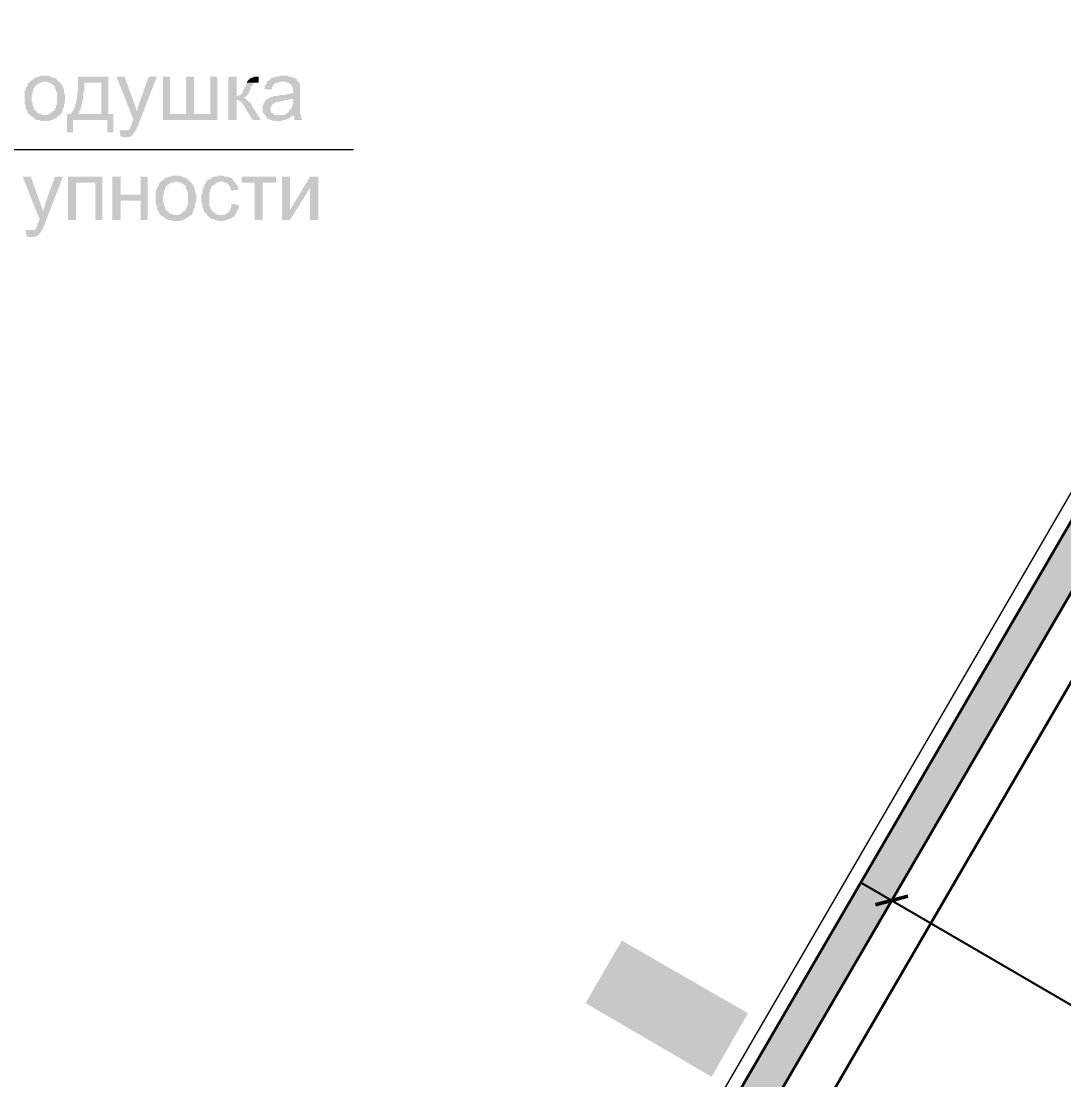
# Model space of a CAD drawing. Header units: millimetres. Extents: x -383313 to -161684, y -117025 to 99224.
# Drawn here: x -360737 to -356362, y -9625 to -5184 of the extents above; entities that cross this region are included whole.
import ezdxf

# ---------------------------------------------------------------- set-up
doc = ezdxf.new("R2010")
doc.units = ezdxf.units.MM
doc.header["$MEASUREMENT"] = 0
doc.layers.get('Defpoints').update_dxf_attribs({"color": 31})
for name, color, linetype in [('001__КОНСТРУКТИВ__размеры внутр.', 7, 'Continuous'), ('PDF_Geometry', 7, 'Continuous'), ('PDF_Solid Fills', 7, 'Continuous')]:
    doc.layers.add(name, color=color, linetype=linetype)
doc.layers.add('001__КОНСТРУКТИВ__Стены наружные', color=7, linetype='Continuous', lineweight=30)
doc.styles.add('PSTUDIO', font='arial.ttf')
doc.dimstyles.new('PS_TICK', dxfattribs={"dimscale": 100, "dimtxt": 2.5, "dimasz": 1, "dimexe": 2, "dimexo": 2, "dimgap": 1, "dimtad": 1, "dimdec": 0, "dimzin": 0, "dimdsep": 46, "dimtxsty": 'PSTUDIO', "dimblk": 'ARCHTICK', "dimcen": 2, "dimdle": 1.5, "dimse1": 1, "dimse2": 1, "dimadec": 0, "dimazin": 0, "dimtfac": 1, "dimtdec": 0, "dimtix": 1, "dimtmove": 1, "dimatfit": 3, "dimldrblk": 'ARCHTICK', "dimfxl": 1, "dimtolj": 1, "dimtzin": 0, "dimarcsym": 0})

# ---------------------------------------------------------------- blocks, each defined once
blk = doc.blocks.new('_ArchTick')
at = {"color": 0, "linetype": 'ByBlock', "const_width": 0.15}
blk.add_lwpolyline([(-0.5, -0.5), (0.5, 0.5)], dxfattribs=at)
blk = doc.blocks.new('*D276')
at = {"layer": '001__КОНСТРУКТИВ__размеры внутр.', "color": 0, "lineweight": -2, "ltscale": 100, "transparency": 16777216}
blk.add_line((-349966.1, -1951.2), (-357994.8, -15739.4), dxfattribs=at)
at = {"layer": 'Defpoints', "color": 0, "ltscale": 100, "transparency": 16777216}
for p in [(-349288.4, -2519.4), (-357919.3, -15609.8), (-357166.1, -16048.4)]:
    blk.add_point(p, dxfattribs=at)
at = {"layer": '001__КОНСТРУКТИВ__размеры внутр.', "color": 0, "lineweight": -2, "ltscale": 100, "transparency": 16777216, "xscale": 100, "yscale": 100, "zscale": 100}
for p, rotation in [((-350041.6, -2080.8), 59.78831573303923), ((-357919.3, -15609.8), 239.7883157330392)]:
    blk.add_blockref('_ArchTick', p, dxfattribs=dict(at, rotation=rotation))
at = {"layer": '001__КОНСТРУКТИВ__размеры внутр.', "color": 0, "ltscale": 100, "transparency": 16777216, "insert": (-354177.2, -8730.8), "char_height": 250, "attachment_point": 5, "rotation": 59.7883, "style": 'PSTUDIO'}
blk.add_mtext('\\A1;15655', dxfattribs=at)
blk = doc.blocks.new('*D265')
at = {"layer": '001__КОНСТРУКТИВ__размеры внутр.', "color": 0, "lineweight": -2, "ltscale": 100, "transparency": 16777216}
blk.add_line((-357213.6, -8796.8), (-353895.2, -10729.1), dxfattribs=at)
at = {"layer": 'Defpoints', "color": 0, "ltscale": 100, "transparency": 16777216}
for p in [(-356619.9, -8075.3), (-353560.7, -9856.6), (-354024.8, -10653.6)]:
    blk.add_point(p, dxfattribs=at)
at = {"layer": '001__КОНСТРУКТИВ__размеры внутр.', "color": 0, "lineweight": -2, "ltscale": 100, "transparency": 16777216, "xscale": 100, "yscale": 100, "zscale": 100}
for p, rotation in [((-357084, -8872.3), 149.7883157330388), ((-354024.8, -10653.6), 329.7883157330388)]:
    blk.add_blockref('_ArchTick', p, dxfattribs=dict(at, rotation=rotation))
at = {"layer": '001__КОНСТРУКТИВ__размеры внутр.', "color": 0, "ltscale": 100, "transparency": 16777216, "insert": (-355439.8, -9566.1), "char_height": 250, "attachment_point": 5, "rotation": 329.7883, "style": 'PSTUDIO'}
blk.add_mtext('\\A1;3540', dxfattribs=at)
blk = doc.blocks.new('A$Cf5759c35')
at = {"layer": 'PDF_Solid Fills'}
for points in [[(-2175.9, 12852.4), (-2175.9, 12852.4), (-2192.9, 12852.4), (-2197.1, 12848.2), (-2205.6, 12848.2), (-2209.8, 12843.9), (-2218.3, 12843.9), (-2222.5, 12839.7), (-2226.7, 12835.5), (-2235.2, 12831.2), (-2235.2, 12831.2), (-2239.4, 12827), (-2175.9, 12827), (-2175.9, 12827), (-2167.5, 12827), (-2159, 12822.8), (-2154.8, 12822.8), (-2150.5, 12818.5), (-2142.1, 12814.3), (-2137.8, 12810.1), (-2133.6, 12805.8), (-2133.6, 12797.4), (-2129.4, 12793.1), (-2129.4, 12788.9), (-2125.1, 12780.4), (-2125.1, 12772), (-2125.1, 12767.7), (-2125.1, 12759.3), (-2125.1, 12755), (-2125.1, 12746.6), (-2125.1, 12738.1), (-2125.1, 12733.9), (-2129.4, 12725.4), (-2129.4, 12721.2), (-2133.6, 12712.7), (-2133.6, 12708.5), (-2137.8, 12704.2), (-2142.1, 12704.2), (-2146.3, 12700), (-2150.5, 12695.8), (-2159, 12691.5), (-2163.2, 12687.3), (-2171.7, 12687.3), (-2175.9, 12687.3), (-2239.4, 12687.3), (-2235.2, 12683.1), (-2226.7, 12678.8), (-2222.5, 12674.6), (-2218.3, 12670.4), (-2209.8, 12666.1), (-2205.6, 12666.1), (-2197.1, 12666.1), (-2192.9, 12661.9), (-2184.4, 12661.9), (-2175.9, 12661.9), (-2171.7, 12661.9), (-2167.5, 12661.9), (-2159, 12661.9), (-2150.5, 12666.1), (-2146.3, 12666.1), (-2137.8, 12670.4), (-2133.6, 12674.6), (-2129.4, 12674.6), (-2125.1, 12678.8), (-2120.9, 12683.1), (-2112.4, 12687.3), (-2108.2, 12691.5), (-2104, 12700), (-2104, 12704.2), (-2104, 12704.2), (-2099.7, 12708.5), (-2099.7, 12716.9), (-2095.5, 12721.2), (-2095.5, 12729.6), (-2095.5, 12733.9), (-2091.3, 12742.3), (-2091.3, 12750.8), (-2091.3, 12759.3), (-2091.3, 12763.5), (-2091.3, 12772), (-2095.5, 12780.4), (-2095.5, 12788.9), (-2095.5, 12793.1), (-2099.7, 12801.6), (-2099.7, 12805.8), (-2104, 12810.1), (-2108.2, 12818.5), (-2112.4, 12822.8), (-2116.7, 12827), (-2120.9, 12831.2), (-2125.1, 12835.5), (-2129.4, 12839.7), (-2137.8, 12843.9), (-2142.1, 12843.9), (-2150.5, 12848.2), (-2154.8, 12848.2), (-2163.2, 12852.4), (-2167.5, 12852.4)], [(-1909.2, 12848.2), (-2036.2, 12848.2), (-2036.2, 12822.8), (-1938.9, 12822.8), (-1938.9, 12691.5), (-2036.2, 12691.5), (-2065.9, 12691.5), (-2082.8, 12691.5), (-2082.8, 12615.3), (-2057.4, 12615.3), (-2057.4, 12666.1), (-1913.5, 12666.1), (-1888.1, 12691.5), (-1909.2, 12691.5)], [(-1841.5, 12848.2), (-1875.4, 12848.2), (-1803.4, 12666.1), (-1790.7, 12700), (-1790.7, 12704.2), (-1790.7, 12708.5), (-1794.9, 12716.9), (-1794.9, 12721.2), (-1799.2, 12729.6), (-1799.2, 12733.9), (-1803.4, 12742.3)], [(-1706, 12848.2), (-1739.9, 12848.2), (-1778, 12742.3), (-1778, 12742.3), (-1782.2, 12733.9), (-1782.2, 12725.4), (-1786.5, 12721.2), (-1786.5, 12712.7), (-1786.5, 12708.5), (-1790.7, 12700), (-1803.4, 12666.1), (-1807.6, 12666.1), (-1807.6, 12657.7), (-1811.9, 12653.4), (-1811.9, 12645), (-1816.1, 12640.7), (-1816.1, 12636.5), (-1816.1, 12636.5), (-1820.3, 12628), (-1828.8, 12623.8), (-1828.8, 12623.8), (-1837.3, 12623.8), (-1845.7, 12623.8), (-1794.9, 12623.8), (-1794.9, 12623.8), (-1790.7, 12628), (-1790.7, 12632.3), (-1786.5, 12640.7), (-1782.2, 12645), (-1782.2, 12653.4), (-1778, 12661.9)], [(-1651, 12848.2), (-1680.6, 12848.2), (-1680.6, 12666.1), (-1549.4, 12691.5), (-1651, 12691.5)], [(-1452, 12848.2), (-1481.7, 12848.2), (-1481.7, 12691.5), (-1549.4, 12691.5), (-1680.6, 12666.1), (-1452, 12666.1)], [(-1549.4, 12848.2), (-1583.3, 12848.2), (-1583.3, 12691.5), (-1651, 12691.5), (-1549.4, 12691.5)], [(-1371.6, 12848.2), (-1405.5, 12848.2), (-1405.5, 12666.1), (-1371.6, 12666.1), (-1371.6, 12750.8), (-1329.3, 12750.8), (-1333.5, 12755), (-1337.7, 12759.3), (-1342, 12759.3), (-1342, 12759.3), (-1333.5, 12763.5), (-1329.3, 12767.7), (-1371.6, 12767.7)], [(-1278.5, 12848.2), (-1295.4, 12848.2), (-1303.9, 12843.9), (-1308.1, 12843.9), (-1316.6, 12839.7), (-1320.8, 12835.5), (-1320.8, 12835.5), (-1325, 12831.2), (-1329.3, 12822.8), (-1286.9, 12822.8), (-1278.5, 12822.8)], [(-1172.6, 12852.4), (-1172.6, 12852.4), (-1189.6, 12852.4), (-1198, 12848.2), (-1202.3, 12848.2), (-1210.7, 12848.2), (-1215, 12843.9), (-1223.4, 12843.9), (-1227.7, 12839.7), (-1231.9, 12835.5), (-1240.4, 12831.2), (-1244.6, 12827), (-1181.1, 12827), (-1176.9, 12827), (-1168.4, 12827), (-1159.9, 12822.8), (-1155.7, 12822.8), (-1147.2, 12818.5), (-1143, 12814.3), (-1143, 12814.3), (-1138.8, 12810.1), (-1138.8, 12805.8), (-1134.5, 12797.4), (-1134.5, 12788.9), (-1134.5, 12788.9), (-1134.5, 12780.4), (-1138.8, 12780.4), (-1147.2, 12776.2), (-1151.5, 12776.2), (-1159.9, 12776.2), (-1164.2, 12772), (-1172.6, 12772), (-1181.1, 12772), (-1189.6, 12772), (-1198, 12767.7), (-1206.5, 12767.7), (-1210.7, 12767.7), (-1219.2, 12767.7), (-1219.2, 12763.5), (-1227.7, 12763.5), (-1231.9, 12759.3), (-1134.5, 12755), (-1134.5, 12746.6), (-1134.5, 12742.3), (-1134.5, 12733.9), (-1138.8, 12725.4), (-1138.8, 12721.2), (-1138.8, 12716.9), (-1143, 12712.7), (-1147.2, 12708.5), (-1151.5, 12704.2), (-1155.7, 12695.8), (-1159.9, 12695.8), (-1164.2, 12691.5), (-1172.6, 12687.3), (-1134.5, 12687.3), (-1134.5, 12687.3), (-1130.3, 12678.8), (-1130.3, 12670.4), (-1126.1, 12666.1), (-1096.4, 12666.1), (-1096.4, 12670.4), (-1100.7, 12674.6), (-1100.7, 12683.1), (-1100.7, 12687.3), (-1104.9, 12691.5), (-1104.9, 12695.8), (-1104.9, 12700), (-1104.9, 12704.2), (-1104.9, 12712.7), (-1104.9, 12721.2), (-1104.9, 12729.6), (-1104.9, 12742.3), (-1104.9, 12784.7), (-1104.9, 12784.7), (-1104.9, 12793.1), (-1104.9, 12801.6), (-1104.9, 12805.8), (-1104.9, 12810.1), (-1104.9, 12814.3), (-1109.1, 12822.8), (-1113.4, 12827), (-1117.6, 12831.2), (-1117.6, 12835.5), (-1121.8, 12839.7), (-1130.3, 12843.9), (-1138.8, 12843.9), (-1138.8, 12848.2), (-1147.2, 12848.2), (-1151.5, 12848.2), (-1159.9, 12852.4), (-1168.4, 12852.4)], [(-2239.4, 12827), (-2243.7, 12822.8), (-2247.9, 12818.5), (-2247.9, 12810.1), (-2252.1, 12805.8), (-2256.4, 12801.6), (-2256.4, 12793.1), (-2260.6, 12788.9), (-2260.6, 12780.4), (-2260.6, 12772), (-2260.6, 12763.5), (-2260.6, 12755), (-2260.6, 12755), (-2260.6, 12746.6), (-2260.6, 12738.1), (-2260.6, 12733.9), (-2256.4, 12725.4), (-2256.4, 12716.9), (-2256.4, 12712.7), (-2252.1, 12708.5), (-2247.9, 12700), (-2247.9, 12695.8), (-2243.7, 12691.5), (-2239.4, 12687.3), (-2175.9, 12687.3), (-2180.2, 12687.3), (-2184.4, 12687.3), (-2192.9, 12691.5), (-2197.1, 12691.5), (-2205.6, 12695.8), (-2209.8, 12700), (-2214, 12704.2), (-2214, 12704.2), (-2218.3, 12708.5), (-2222.5, 12712.7), (-2222.5, 12721.2), (-2226.7, 12725.4), (-2226.7, 12733.9), (-2231, 12742.3), (-2231, 12746.6), (-2231, 12755), (-2231, 12759.3), (-2231, 12767.7), (-2231, 12772), (-2226.7, 12780.4), (-2226.7, 12788.9), (-2222.5, 12793.1), (-2222.5, 12797.4), (-2218.3, 12805.8), (-2214, 12810.1), (-2214, 12810.1), (-2209.8, 12814.3), (-2201.3, 12818.5), (-2197.1, 12822.8), (-2188.6, 12822.8), (-2184.4, 12827), (-2175.9, 12827)], [(-2036.2, 12822.8), (-2036.2, 12784.7), (-2040.5, 12776.2), (-2040.5, 12755), (-2044.7, 12746.6), (-2044.7, 12742.3), (-2044.7, 12733.9), (-2048.9, 12729.6), (-2048.9, 12725.4), (-2053.2, 12716.9), (-2053.2, 12712.7), (-2057.4, 12708.5), (-2057.4, 12704.2), (-2061.6, 12700), (-2065.9, 12695.8), (-2065.9, 12691.5), (-2036.2, 12691.5), (-2036.2, 12691.5), (-2032, 12695.8), (-2032, 12704.2), (-2027.8, 12708.5), (-2027.8, 12712.7), (-2023.5, 12716.9), (-2023.5, 12725.4), (-2023.5, 12729.6), (-2019.3, 12738.1), (-2019.3, 12742.3), (-2019.3, 12750.8), (-2015.1, 12755), (-2015.1, 12763.5), (-2015.1, 12772), (-2015.1, 12780.4), (-2010.8, 12788.9), (-2010.8, 12797.4), (-2010.8, 12805.8), (-2010.8, 12814.3), (-2010.8, 12822.8), (-1938.9, 12822.8)], [(-1329.3, 12822.8), (-1333.5, 12814.3), (-1333.5, 12805.8), (-1337.7, 12805.8), (-1342, 12793.1), (-1346.2, 12788.9), (-1346.2, 12780.4), (-1350.4, 12776.2), (-1350.4, 12776.2), (-1354.7, 12772), (-1358.9, 12772), (-1363.1, 12767.7), (-1371.6, 12767.7), (-1329.3, 12767.7), (-1325, 12772), (-1320.8, 12776.2), (-1320.8, 12780.4), (-1316.6, 12788.9), (-1312.3, 12797.4), (-1312.3, 12801.6), (-1308.1, 12810.1), (-1303.9, 12814.3), (-1303.9, 12818.5), (-1299.6, 12818.5), (-1295.4, 12822.8), (-1286.9, 12822.8)], [(-1244.6, 12827), (-1244.6, 12822.8), (-1248.8, 12814.3), (-1253.1, 12810.1), (-1253.1, 12801.6), (-1257.3, 12797.4), (-1227.7, 12793.1), (-1223.4, 12797.4), (-1223.4, 12801.6), (-1219.2, 12810.1), (-1215, 12814.3), (-1210.7, 12818.5), (-1206.5, 12822.8), (-1202.3, 12822.8), (-1193.8, 12822.8), (-1189.6, 12827), (-1181.1, 12827)], [(-1329.3, 12750.8), (-1371.6, 12750.8), (-1367.4, 12750.8), (-1358.9, 12746.6), (-1354.7, 12746.6), (-1354.7, 12742.3), (-1350.4, 12742.3), (-1346.2, 12733.9), (-1342, 12729.6), (-1337.7, 12721.2), (-1303.9, 12666.1), (-1270, 12666.1), (-1303.9, 12721.2), (-1303.9, 12721.2), (-1308.1, 12729.6), (-1312.3, 12738.1), (-1320.8, 12742.3), (-1325, 12746.6)], [(-1231.9, 12759.3), (-1240.4, 12755), (-1240.4, 12755), (-1248.8, 12750.8), (-1253.1, 12742.3), (-1257.3, 12738.1), (-1257.3, 12733.9), (-1261.5, 12729.6), (-1261.5, 12721.2), (-1261.5, 12712.7), (-1261.5, 12712.7), (-1261.5, 12704.2), (-1261.5, 12700), (-1257.3, 12691.5), (-1253.1, 12687.3), (-1248.8, 12683.1), (-1244.6, 12674.6), (-1244.6, 12674.6), (-1240.4, 12670.4), (-1236.1, 12670.4), (-1227.7, 12666.1), (-1223.4, 12666.1), (-1215, 12661.9), (-1206.5, 12661.9), (-1198, 12661.9), (-1193.8, 12661.9), (-1185.3, 12661.9), (-1176.9, 12666.1), (-1172.6, 12666.1), (-1164.2, 12666.1), (-1164.2, 12670.4), (-1155.7, 12670.4), (-1151.5, 12674.6), (-1143, 12678.8), (-1138.8, 12683.1), (-1193.8, 12687.3), (-1193.8, 12687.3), (-1202.3, 12687.3), (-1210.7, 12687.3), (-1215, 12691.5), (-1219.2, 12695.8), (-1223.4, 12695.8), (-1227.7, 12700), (-1227.7, 12708.5), (-1227.7, 12712.7), (-1227.7, 12716.9), (-1227.7, 12721.2), (-1223.4, 12729.6), (-1223.4, 12729.6), (-1219.2, 12733.9), (-1210.7, 12738.1), (-1206.5, 12742.3), (-1202.3, 12742.3), (-1193.8, 12742.3), (-1185.3, 12746.6), (-1181.1, 12746.6), (-1172.6, 12746.6), (-1164.2, 12750.8), (-1159.9, 12750.8), (-1151.5, 12750.8), (-1147.2, 12755), (-1138.8, 12755), (-1134.5, 12755)], [(-1862.7, 12623.8), (-1858.4, 12598.4), (-1850, 12594.2), (-1824.6, 12594.2), (-1820.3, 12598.4), (-1811.9, 12598.4), (-1811.9, 12602.6), (-1807.6, 12602.6), (-1803.4, 12611.1), (-1799.2, 12615.3), (-1794.9, 12623.8), (-1845.7, 12623.8), (-1845.7, 12623.8), (-1854.2, 12623.8)], [(-2235.2, 12429.1), (-2269.1, 12429.1), (-2197.1, 12247), (-2184.4, 12280.9), (-2184.4, 12285.1), (-2184.4, 12289.4), (-2188.6, 12297.8), (-2188.6, 12302.1), (-2192.9, 12310.5), (-2192.9, 12314.8), (-2197.1, 12323.2)], [(-2099.7, 12429.1), (-2133.6, 12429.1), (-2171.7, 12323.2), (-2171.7, 12323.2), (-2175.9, 12314.8), (-2175.9, 12306.3), (-2180.2, 12302.1), (-2180.2, 12293.6), (-2180.2, 12289.4), (-2184.4, 12280.9), (-2197.1, 12247), (-2201.3, 12247), (-2201.3, 12238.6), (-2205.6, 12234.3), (-2205.6, 12225.9), (-2209.8, 12221.6), (-2209.8, 12217.4), (-2209.8, 12217.4), (-2214, 12208.9), (-2222.5, 12204.7), (-2222.5, 12204.7), (-2231, 12204.7), (-2239.4, 12204.7), (-2188.6, 12204.7), (-2188.6, 12204.7), (-2184.4, 12208.9), (-2184.4, 12213.2), (-2180.2, 12221.6), (-2175.9, 12225.9), (-2175.9, 12234.3), (-2171.7, 12242.8)], [(-1934.6, 12429.1), (-2078.6, 12429.1), (-2078.6, 12247), (-2044.7, 12247), (-2044.7, 12403.7), (-1964.3, 12403.7)], [(-1858.4, 12429.1), (-1892.3, 12429.1), (-1892.3, 12247), (-1858.4, 12247), (-1858.4, 12327.5), (-1773.8, 12327.5), (-1858.4, 12352.9)], [(-1744.1, 12429.1), (-1773.8, 12429.1), (-1773.8, 12352.9), (-1858.4, 12352.9), (-1773.8, 12327.5), (-1773.8, 12247), (-1744.1, 12247)], [(-1689.1, 12407.9), (-1693.3, 12403.7), (-1697.6, 12399.4), (-1697.6, 12391), (-1701.8, 12386.7), (-1706, 12382.5), (-1706, 12374), (-1710.3, 12369.8), (-1710.3, 12361.3), (-1710.3, 12352.9), (-1710.3, 12344.4), (-1710.3, 12335.9), (-1710.3, 12335.9), (-1710.3, 12327.5), (-1710.3, 12319), (-1710.3, 12314.8), (-1706, 12306.3), (-1706, 12297.8), (-1706, 12293.6), (-1701.8, 12289.4), (-1697.6, 12280.9), (-1697.6, 12276.7), (-1693.3, 12272.4), (-1689.1, 12268.2), (-1625.6, 12268.2), (-1629.8, 12268.2), (-1634.1, 12268.2), (-1642.5, 12272.4), (-1646.8, 12272.4), (-1655.2, 12276.7), (-1659.5, 12280.9), (-1663.7, 12285.1), (-1663.7, 12285.1), (-1667.9, 12289.4), (-1672.2, 12293.6), (-1672.2, 12302.1), (-1676.4, 12306.3), (-1676.4, 12314.8), (-1680.6, 12323.2), (-1680.6, 12327.5), (-1680.6, 12335.9), (-1680.6, 12340.2), (-1680.6, 12348.6), (-1680.6, 12352.9), (-1676.4, 12361.3), (-1676.4, 12369.8), (-1672.2, 12374), (-1672.2, 12378.3), (-1667.9, 12386.7), (-1663.7, 12391), (-1663.7, 12391), (-1659.5, 12395.2), (-1651, 12399.4), (-1646.8, 12403.7), (-1638.3, 12403.7), (-1634.1, 12407.9), (-1625.6, 12407.9)], [(-1625.6, 12433.3), (-1625.6, 12433.3), (-1642.5, 12433.3), (-1646.8, 12429.1), (-1655.2, 12429.1), (-1659.5, 12424.8), (-1667.9, 12424.8), (-1672.2, 12420.6), (-1676.4, 12416.4), (-1684.9, 12412.1), (-1684.9, 12412.1), (-1689.1, 12407.9), (-1625.6, 12407.9), (-1625.6, 12407.9), (-1617.1, 12407.9), (-1608.7, 12403.7), (-1604.4, 12403.7), (-1600.2, 12399.4), (-1591.7, 12395.2), (-1587.5, 12391), (-1583.3, 12386.7), (-1583.3, 12378.3), (-1579, 12374), (-1579, 12369.8), (-1574.8, 12361.3), (-1574.8, 12352.9), (-1574.8, 12348.6), (-1574.8, 12340.2), (-1574.8, 12335.9), (-1574.8, 12327.5), (-1574.8, 12319), (-1574.8, 12314.8), (-1579, 12306.3), (-1579, 12302.1), (-1583.3, 12293.6), (-1583.3, 12289.4), (-1587.5, 12285.1), (-1591.7, 12285.1), (-1596, 12280.9), (-1600.2, 12276.7), (-1608.7, 12272.4), (-1612.9, 12268.2), (-1621.4, 12268.2), (-1625.6, 12268.2), (-1689.1, 12268.2), (-1684.9, 12264), (-1676.4, 12259.7), (-1672.2, 12255.5), (-1667.9, 12251.3), (-1659.5, 12247), (-1655.2, 12247), (-1646.8, 12247), (-1642.5, 12242.8), (-1634.1, 12242.8), (-1625.6, 12242.8), (-1621.4, 12242.8), (-1617.1, 12242.8), (-1608.7, 12242.8), (-1600.2, 12247), (-1596, 12247), (-1587.5, 12251.3), (-1583.3, 12255.5), (-1579, 12255.5), (-1574.8, 12259.7), (-1570.6, 12264), (-1562.1, 12268.2), (-1557.9, 12272.4), (-1553.6, 12280.9), (-1553.6, 12285.1), (-1553.6, 12285.1), (-1549.4, 12289.4), (-1549.4, 12297.8), (-1545.2, 12302.1), (-1545.2, 12310.5), (-1545.2, 12314.8), (-1540.9, 12323.2), (-1540.9, 12331.7), (-1540.9, 12340.2), (-1540.9, 12344.4), (-1540.9, 12352.9), (-1545.2, 12361.3), (-1545.2, 12369.8), (-1545.2, 12374), (-1549.4, 12382.5), (-1549.4, 12386.7), (-1553.6, 12391), (-1557.9, 12399.4), (-1562.1, 12403.7), (-1566.3, 12407.9), (-1570.6, 12412.1), (-1574.8, 12416.4), (-1579, 12420.6), (-1587.5, 12424.8), (-1591.7, 12424.8), (-1600.2, 12429.1), (-1604.4, 12429.1), (-1612.9, 12433.3), (-1617.1, 12433.3)], [(-1435.1, 12433.3), (-1447.8, 12433.3), (-1452, 12429.1), (-1469, 12429.1), (-1473.2, 12424.8), (-1477.4, 12420.6), (-1481.7, 12420.6), (-1490.1, 12416.4), (-1494.4, 12412.1), (-1498.6, 12407.9), (-1502.8, 12399.4), (-1507.1, 12395.2), (-1507.1, 12386.7), (-1511.3, 12386.7), (-1511.3, 12378.3), (-1515.5, 12374), (-1515.5, 12365.6), (-1515.5, 12357.1), (-1519.8, 12352.9), (-1519.8, 12344.4), (-1519.8, 12335.9), (-1519.8, 12327.5), (-1519.8, 12323.2), (-1515.5, 12314.8), (-1515.5, 12306.3), (-1515.5, 12302.1), (-1511.3, 12293.6), (-1511.3, 12289.4), (-1507.1, 12280.9), (-1502.8, 12276.7), (-1498.6, 12272.4), (-1494.4, 12268.2), (-1435.1, 12268.2), (-1439.3, 12268.2), (-1443.6, 12268.2), (-1452, 12268.2), (-1456.3, 12272.4), (-1464.7, 12276.7), (-1469, 12280.9), (-1473.2, 12285.1), (-1473.2, 12285.1), (-1477.4, 12289.4), (-1481.7, 12293.6), (-1481.7, 12302.1), (-1485.9, 12306.3), (-1485.9, 12314.8), (-1485.9, 12319), (-1485.9, 12327.5), (-1485.9, 12335.9), (-1485.9, 12340.2), (-1485.9, 12348.6), (-1485.9, 12357.1), (-1485.9, 12361.3), (-1481.7, 12369.8), (-1481.7, 12374), (-1477.4, 12382.5), (-1477.4, 12386.7), (-1473.2, 12391), (-1473.2, 12391), (-1464.7, 12395.2), (-1460.5, 12399.4), (-1456.3, 12403.7), (-1447.8, 12403.7), (-1443.6, 12407.9), (-1435.1, 12407.9), (-1380.1, 12407.9), (-1384.3, 12412.1), (-1388.5, 12416.4), (-1388.5, 12420.6), (-1397, 12424.8), (-1401.2, 12424.8), (-1409.7, 12429.1), (-1413.9, 12429.1), (-1422.4, 12429.1), (-1426.6, 12433.3)], [(-1380.1, 12407.9), (-1435.1, 12407.9), (-1426.6, 12407.9), (-1422.4, 12403.7), (-1413.9, 12403.7), (-1409.7, 12399.4), (-1405.5, 12395.2), (-1401.2, 12391), (-1397, 12382.5), (-1397, 12378.3), (-1392.8, 12369.8), (-1363.1, 12374), (-1363.1, 12378.3), (-1367.4, 12382.5), (-1367.4, 12391), (-1371.6, 12395.2), (-1375.8, 12403.7)], [(-1206.5, 12429.1), (-1350.4, 12429.1), (-1350.4, 12403.7), (-1295.4, 12403.7), (-1295.4, 12247), (-1261.5, 12247), (-1261.5, 12403.7), (-1206.5, 12403.7)], [(-1028.7, 12429.1), (-1062.6, 12429.1), (-1147.2, 12289.4), (-1181.1, 12247), (-1147.2, 12247), (-1062.6, 12382.5)], [(-1392.8, 12314.8), (-1392.8, 12302.1), (-1397, 12293.6), (-1397, 12289.4), (-1401.2, 12285.1), (-1405.5, 12280.9), (-1409.7, 12276.7), (-1418.2, 12272.4), (-1422.4, 12268.2), (-1430.9, 12268.2), (-1435.1, 12268.2), (-1494.4, 12268.2), (-1494.4, 12264), (-1485.9, 12259.7), (-1481.7, 12255.5), (-1477.4, 12251.3), (-1469, 12251.3), (-1464.7, 12247), (-1456.3, 12247), (-1452, 12242.8), (-1443.6, 12242.8), (-1435.1, 12242.8), (-1430.9, 12242.8), (-1422.4, 12242.8), (-1413.9, 12247), (-1409.7, 12247), (-1401.2, 12251.3), (-1397, 12251.3), (-1392.8, 12255.5), (-1384.3, 12259.7), (-1384.3, 12259.7), (-1380.1, 12264), (-1375.8, 12272.4), (-1371.6, 12276.7), (-1371.6, 12280.9), (-1367.4, 12289.4), (-1363.1, 12293.6), (-1363.1, 12302.1), (-1363.1, 12310.5)], [(-2256.4, 12204.7), (-2252.1, 12179.3), (-2243.7, 12175.1), (-2218.3, 12175.1), (-2214, 12179.3), (-2205.6, 12179.3), (-2205.6, 12183.5), (-2201.3, 12183.5), (-2197.1, 12192), (-2192.9, 12196.2), (-2188.6, 12204.7), (-2239.4, 12204.7), (-2239.4, 12204.7), (-2247.9, 12204.7)], [(376.8, 9122.8), (355.6, 9135.5), (173.6, 9050.9), (160.9, 9029.7), (254, 8974.7), (224.4, 8923.9), (249.8, 8906.9), (279.4, 8957.7), (309, 8940.8), (326, 8966.2), (296.3, 8983.1), (203.2, 9038.2), (326, 9097.4)], [(376.8, 9122.8), (326, 9097.4), (270.9, 9000.1), (203.2, 9038.2), (296.3, 8983.1)], [(503.8, 9050.9), (503.8, 9050.9), (499.5, 9055.1), (491.1, 9055.1), (482.6, 9059.3), (478.4, 9059.3), (469.9, 9059.3), (465.7, 9059.3), (457.2, 9059.3), (457.2, 9059.3), (448.7, 9059.3), (444.5, 9055.1), (491.1, 9029.7), (495.3, 9025.5), (499.5, 9021.2), (503.8, 9017), (508, 9012.8), (508, 9004.3), (512.2, 9000.1), (512.2, 8991.6), (512.2, 8991.6), (512.2, 8987.4), (512.2, 8983.1), (512.2, 8978.9), (508, 8970.4), (508, 8966.2), (508, 8957.7), (503.8, 8953.5), (499.5, 8945), (495.3, 8936.6), (491.1, 8932.3), (486.8, 8923.9), (482.6, 8915.4), (482.6, 8911.2), (478.4, 8902.7), (474.1, 8894.2), (469.9, 8890), (461.4, 8881.5), (457.2, 8877.3), (453, 8873.1), (448.7, 8864.6), (444.5, 8860.4), (440.3, 8856.1), (436, 8856.1), (431.8, 8851.9), (431.8, 8851.9), (427.6, 8847.7), (419.1, 8847.7), (414.9, 8847.7), (406.4, 8843.4), (402.2, 8847.7), (393.7, 8847.7), (389.5, 8851.9), (338.7, 8877.3), (342.9, 8868.8), (342.9, 8864.6), (347.1, 8856.1), (351.4, 8851.9), (355.6, 8847.7), (359.8, 8843.4), (364.1, 8839.2), (368.3, 8835), (376.8, 8830.7), (376.8, 8826.5), (385.2, 8826.5), (389.5, 8822.3), (397.9, 8822.3), (402.2, 8818), (410.6, 8818), (414.9, 8818), (423.3, 8818), (423.3, 8818), (431.8, 8822.3), (436, 8822.3), (444.5, 8826.5), (448.7, 8826.5), (457.2, 8830.7), (461.4, 8835), (465.7, 8843.4), (469.9, 8843.4), (474.1, 8847.7), (478.4, 8851.9), (482.6, 8856.1), (486.8, 8860.4), (491.1, 8864.6), (495.3, 8873.1), (499.5, 8877.3), (503.8, 8885.8), (508, 8890), (512.2, 8898.5), (512.2, 8902.7), (516.5, 8911.2), (520.7, 8915.4), (524.9, 8923.9), (529.2, 8928.1), (529.2, 8936.6), (533.4, 8940.8), (533.4, 8945), (537.6, 8953.5), (537.6, 8957.7), (537.6, 8966.2), (541.9, 8970.4), (541.9, 8978.9), (541.9, 8987.4), (541.9, 8991.6), (541.9, 8991.6), (541.9, 9000.1), (537.6, 9004.3), (537.6, 9012.8), (533.4, 9017), (529.2, 9025.5), (529.2, 9025.5), (524.9, 9029.7), (520.7, 9038.2), (516.5, 9042.4), (512.2, 9046.6)], [(444.5, 9055.1), (436, 9055.1), (431.8, 9050.9), (427.6, 9046.6), (419.1, 9042.4), (414.9, 9038.2), (410.6, 9033.9), (406.4, 9033.9), (402.2, 9029.7), (397.9, 9021.2), (393.7, 9017), (389.5, 9012.8), (385.2, 9008.5), (381, 9000.1), (376.8, 8995.8), (372.5, 8987.4), (368.3, 8978.9), (368.3, 8974.7), (364.1, 8970.4), (359.8, 8962), (355.6, 8953.5), (351.4, 8945), (351.4, 8940.8), (347.1, 8932.3), (347.1, 8928.1), (342.9, 8919.6), (342.9, 8915.4), (338.7, 8906.9), (338.7, 8902.7), (338.7, 8894.2), (338.7, 8890), (338.7, 8885.8), (338.7, 8881.5), (338.7, 8877.3), (389.5, 8851.9), (385.2, 8851.9), (381, 8856.1), (376.8, 8860.4), (372.5, 8864.6), (372.5, 8873.1), (368.3, 8877.3), (368.3, 8885.8), (368.3, 8885.8), (368.3, 8890), (368.3, 8894.2), (368.3, 8902.7), (372.5, 8906.9), (372.5, 8911.2), (376.8, 8919.6), (376.8, 8923.9), (381, 8932.3), (385.2, 8940.8), (389.5, 8949.3), (393.7, 8957.7), (397.9, 8966.2), (402.2, 8970.4), (406.4, 8978.9), (410.6, 8983.1), (414.9, 8991.6), (419.1, 8995.8), (423.3, 9004.3), (427.6, 9008.5), (431.8, 9012.8), (436, 9017), (440.3, 9021.2), (444.5, 9025.5), (448.7, 9025.5), (453, 9029.7), (461.4, 9029.7), (465.7, 9033.9), (474.1, 9033.9), (478.4, 9033.9), (486.8, 9029.7), (491.1, 9029.7)], [(673.1, 8953.5), (673.1, 8953.5), (664.6, 8953.5), (660.4, 8957.7), (651.9, 8962), (647.7, 8962), (639.2, 8962), (635, 8962), (626.5, 8962), (626.5, 8962), (618.1, 8962), (613.8, 8957.7), (660.4, 8928.1), (660.4, 8928.1), (668.9, 8923.9), (673.1, 8919.6), (673.1, 8915.4), (677.3, 8906.9), (681.6, 8902.7), (681.6, 8894.2), (681.6, 8894.2), (681.6, 8890), (681.6, 8885.8), (681.6, 8877.3), (677.3, 8873.1), (677.3, 8868.8), (673.1, 8860.4), (673.1, 8856.1), (668.9, 8847.7), (664.6, 8839.2), (660.4, 8830.7), (656.2, 8826.5), (651.9, 8818), (651.9, 8813.8), (647.7, 8805.3), (639.2, 8796.9), (635, 8792.6), (630.8, 8784.2), (626.5, 8779.9), (622.3, 8771.5), (618.1, 8767.2), (613.8, 8763), (609.6, 8758.8), (605.4, 8758.8), (601.1, 8754.5), (596.9, 8754.5), (596.9, 8750.3), (588.4, 8750.3), (580, 8746.1), (575.7, 8746.1), (567.3, 8746.1), (563, 8750.3), (558.8, 8754.5), (508, 8779.9), (512.2, 8771.5), (512.2, 8767.2), (516.5, 8758.8), (520.7, 8754.5), (524.9, 8750.3), (529.2, 8741.8), (533.4, 8737.6), (537.6, 8733.4), (546.1, 8729.1), (546.1, 8729.1), (550.3, 8724.9), (558.8, 8724.9), (563, 8720.7), (571.5, 8720.7), (580, 8720.7), (584.2, 8720.7), (592.7, 8720.7), (592.7, 8720.7), (601.1, 8720.7), (605.4, 8724.9), (609.6, 8729.1), (618.1, 8729.1), (622.3, 8733.4), (630.8, 8737.6), (635, 8741.8), (635, 8746.1), (639.2, 8750.3), (643.5, 8754.5), (647.7, 8758.8), (651.9, 8763), (656.2, 8767.2), (660.4, 8771.5), (664.6, 8779.9), (668.9, 8784.2), (673.1, 8792.6), (677.3, 8801.1), (681.6, 8805.3), (685.8, 8809.6), (690, 8818), (694.3, 8826.5), (694.3, 8830.7), (698.5, 8839.2), (698.5, 8843.4), (702.7, 8847.7), (702.7, 8856.1), (707, 8860.4), (707, 8868.8), (707, 8873.1), (707, 8881.5), (711.2, 8885.8), (711.2, 8894.2), (711.2, 8894.2), (707, 8902.7), (707, 8906.9), (707, 8915.4), (702.7, 8919.6), (698.5, 8928.1), (698.5, 8928.1), (694.3, 8932.3), (690, 8936.6), (685.8, 8945), (677.3, 8949.3)], [(613.8, 8957.7), (605.4, 8953.5), (601.1, 8953.5), (592.7, 8949.3), (588.4, 8945), (580, 8940.8), (580, 8936.6), (575.7, 8932.3), (571.5, 8928.1), (567.3, 8923.9), (563, 8919.6), (558.8, 8915.4), (554.6, 8906.9), (550.3, 8902.7), (546.1, 8894.2), (541.9, 8890), (537.6, 8881.5), (537.6, 8877.3), (533.4, 8868.8), (529.2, 8864.6), (524.9, 8856.1), (520.7, 8847.7), (516.5, 8843.4), (516.5, 8835), (512.2, 8826.5), (512.2, 8822.3), (512.2, 8813.8), (508, 8809.6), (508, 8805.3), (508, 8796.9), (508, 8792.6), (508, 8788.4), (508, 8779.9), (508, 8779.9), (558.8, 8754.5), (554.6, 8754.5), (550.3, 8758.8), (546.1, 8763), (541.9, 8767.2), (537.6, 8775.7), (537.6, 8779.9), (537.6, 8788.4), (537.6, 8788.4), (537.6, 8792.6), (537.6, 8796.9), (537.6, 8805.3), (537.6, 8809.6), (541.9, 8813.8), (541.9, 8822.3), (546.1, 8826.5), (550.3, 8835), (550.3, 8843.4), (554.6, 8847.7), (558.8, 8856.1), (567.3, 8864.6), (567.3, 8873.1), (571.5, 8877.3), (580, 8885.8), (584.2, 8894.2), (588.4, 8898.5), (592.7, 8906.9), (596.9, 8911.2), (601.1, 8915.4), (605.4, 8919.6), (609.6, 8923.9), (613.8, 8928.1), (618.1, 8928.1), (622.3, 8932.3), (626.5, 8932.3), (635, 8936.6), (639.2, 8936.6), (647.7, 8936.6), (651.9, 8932.3), (660.4, 8928.1)]]:
    blk.add_hatch(color=8, dxfattribs=at).paths.add_polyline_path(points)
at = {"layer": 'PDF_Geometry', "color": 8, "lineweight": 13}
for points in [[(-1888.1, 3395.1), (-2235.2, 3598.3), (6790.1, 19113.5), (23223.9, 19113.5), (23223.9, 18982.3), (32672.7, 18982.3), (32672.7, 19113.5), (38379.2, 19113.5), (38379.2, -7264.4), (37977.1, -7264.4)], [(-4982.6, 14439.9), (-4326.5, 12543.4), (-880.5, 12543.4)]]:
    blk.add_lwpolyline(points, dxfattribs=at)
at = {"layer": 'PDF_Geometry', "color": 8, "lineweight": 35}
blk.add_lwpolyline([(182, 6959.6), (3352.6, 12407.9)], dxfattribs=at)
at = {"layer": 'PDF_Solid Fills', "color": 8, "lineweight": 13}
for points in [[(-1888.1, 12691.5), (-1913.5, 12666.1), (-1888.1, 12615.3), (-1913.5, 12615.3)], [(-1172.6, 12687.3), (-1193.8, 12687.3), (-1134.5, 12687.3), (-1138.8, 12683.1)], [(-1934.6, 12429.1), (-1964.3, 12403.7), (-1934.6, 12247), (-1964.3, 12247)], [(-1147.2, 12429.1), (-1181.1, 12429.1), (-1147.2, 12289.4), (-1181.1, 12247)], [(-1028.7, 12429.1), (-1062.6, 12382.5), (-1028.7, 12247), (-1062.6, 12247)], [(245.5, 9224.4), (93.1, 8962), (774.7, 8919.6)], [(93.1, 8962), (774.7, 8919.6), (622.3, 8652.9)]]:
    blk.add_solid(points, dxfattribs=at)

msp = doc.modelspace()

# ---------------------------------------------------------------- hatches: boundary and pattern name
at = {"lineweight": 30, "ltscale": 100}
h = msp.add_hatch(color=252, dxfattribs=at)
h.dxf.hatch_style = 1
h.paths.add_polyline_path([(-325239.55882, 740.6023), (-320320.05882, 740.6023), (-320320.05882, -3469.3977), (-321899.37658, -3469.3977), (-321899.37658, -3619.3977), (-320170.05882, -3619.3977), (-320170.05882, 890.6023), (-351572.76556, 890.6023), (-360354.92594, -14191.5845), (-360225.30011, -14267.06393), (-351486.53209, 740.6023), (-349563.51131, 740.6023), (-325389.55882, 740.6023), (-325389.55882, -2469.3977), (-325389.55882, -3619.3977), (-322899.37658, -3619.3977), (-322899.37658, -3469.3977), (-325239.55882, -3469.3977)])

# ---------------------------------------------------------------- linework, layer by layer
at = {"layer": '001__КОНСТРУКТИВ__Стены наружные', "color": 7, "linetype": 'Continuous'}
for p, q in [((-351572.76556, 890.6023), (-361894.77345, -16836.06682)), ((-351486.53209, 740.6023), (-360225.30011, -14267.06393))]:
    msp.add_line(p, q, dxfattribs=at)

# ---------------------------------------------------------------- block references
at = {"ltscale": 100}
msp.add_blockref('A$Cf5759c35', (-358461.97282, -18264.93104), dxfattribs=at)

# ---------------------------------------------------------------- dimensions: what is measured, and where the dimension line sits
at = {"layer": '001__КОНСТРУКТИВ__размеры внутр.', "ltscale": 100}
for p1, p2, distance, picture, middle in [((-349288.38174, -2519.3977), (-357166.13051, -16048.37843), -871.57842, '*D276', (-354177.17293, -8730.76392)), ((-356619.90295, -8075.27614), (-353560.73335, -9856.59064), -922.27297, '*D265', (-355439.81027, -9566.1394))]:
    dim = msp.add_aligned_dim(p1=p1, p2=p2, distance=distance, dimstyle='PS_TICK', dxfattribs=at)
    dim.commit()
    dim.dimension.update_dxf_attribs({"geometry": picture, "text_midpoint": middle})

doc.saveas('drawing.dxf')
